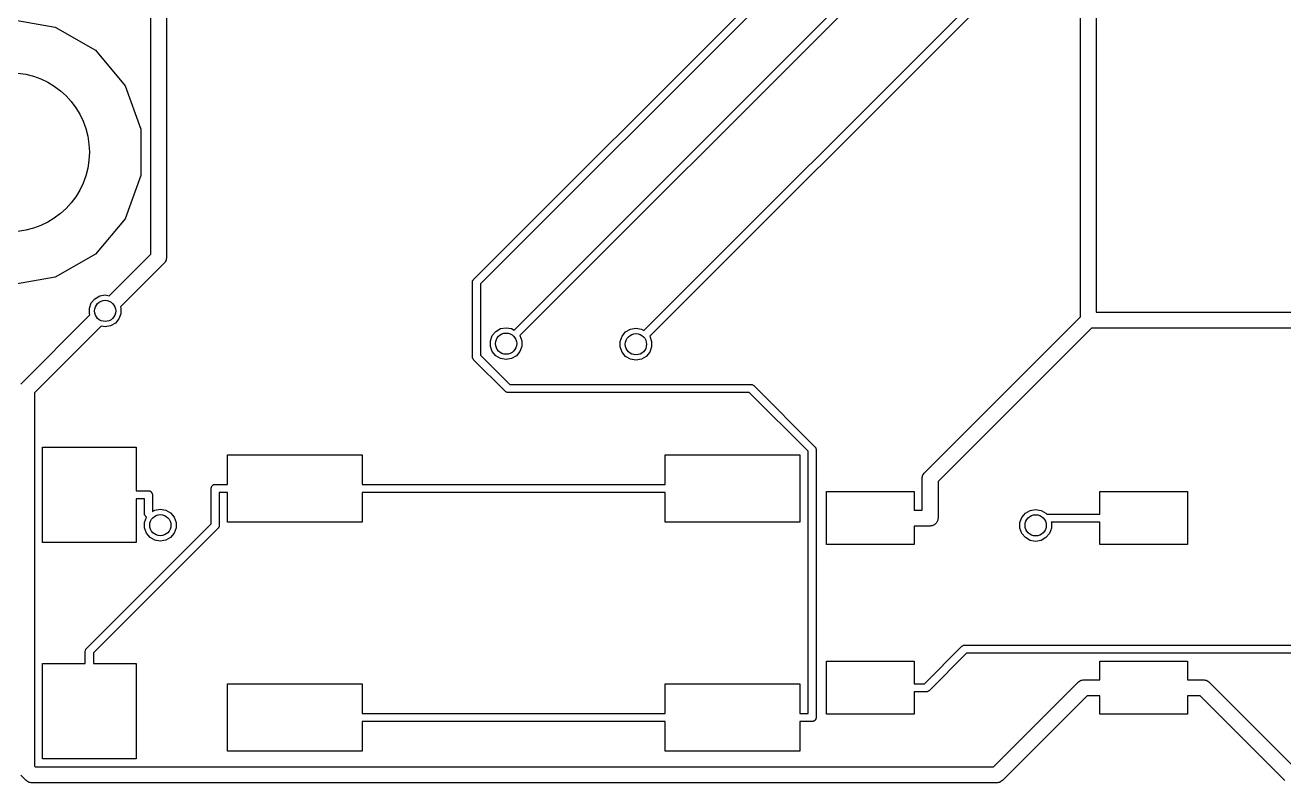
# Model space of a CAD drawing. Extents: x 0 to 100, y -163 to 0.
# Drawn here: x 52.79 to 76.52, y -159.39 to -145.1 of the extents above; entities that cross this region are included whole.
import ezdxf

# ---------------------------------------------------------------- set-up
doc = ezdxf.new("R2010")
doc.units = 0
doc.header["$MEASUREMENT"] = 0
doc.layers.add('BLACK', color=7, linetype='CONTINUOUS')

msp = doc.modelspace()

# ---------------------------------------------------------------- linework, layer by layer
at = {"layer": 'Black'}
for p, q in [((72.6849, -150.603), (72.6849, -135.095)), ((72.9849, -135.095), (72.9849, -150.515)), ((62.0065, -150.853), (71.6049, -141.255)), ((71.735, -141.34), (62.1174, -150.958)), ((61.2446, -149.899), (69.1067, -142.037)), ((69.2176, -142.141), (61.3747, -149.984)), ((55.1564, -149.423), (55.1564, -143.559)), ((55.4564, -143.497), (55.4564, -149.485)), ((64.4539, -150.864), (71.9619, -143.356)), ((72.092, -143.442), (64.5648, -150.969)), ((52.5, -144.99), (53.3583, -145.142)), ((53.3583, -145.142), (54.1131, -145.578)), ((54.1131, -145.578), (54.6733, -146.245)), ((54.6733, -146.245), (54.9714, -147.064)), ((54.9714, -147.064), (54.9714, -147.936)), ((54.9714, -147.936), (54.6733, -148.755)), ((54.6733, -148.755), (54.1131, -149.422)), ((54.1131, -149.422), (53.3583, -149.858)), ((54.3734, -150.206), (55.1564, -149.423)), ((55.4558, -149.498), (55.4508, -149.517)), ((55.4564, -149.485), (55.4553, -149.491)), ((55.4553, -149.491), (55.4558, -149.498)), ((55.4125, -149.591), (54.5857, -150.418)), ((55.4163, -149.585), (55.4125, -149.591)), ((55.4213, -149.581), (55.4163, -149.585)), ((55.4311, -149.564), (55.4213, -149.581)), ((55.4423, -149.548), (55.4311, -149.564)), ((55.4441, -149.542), (55.4423, -149.548)), ((55.4474, -149.536), (55.4441, -149.542)), ((55.4508, -149.517), (55.4474, -149.536)), ((53.3583, -149.858), (52.5, -150.01)), ((61.2223, -149.953), (61.2229, -149.949)), ((61.2223, -151.358), (61.2223, -149.953)), ((61.2226, -149.946), (61.2252, -149.936)), ((61.2229, -149.949), (61.2226, -149.946)), ((61.2252, -149.936), (61.2269, -149.927)), ((61.2269, -149.927), (61.2286, -149.924)), ((61.2286, -149.924), (61.2294, -149.92)), ((61.2294, -149.92), (61.2352, -149.912)), ((61.2352, -149.912), (61.2401, -149.904)), ((61.2401, -149.904), (61.2427, -149.902)), ((61.2427, -149.902), (61.2446, -149.899)), ((54.1041, -150.263), (54.1947, -150.21)), ((54.1947, -150.21), (54.2977, -150.192)), ((54.2977, -150.192), (54.3734, -150.206)), ((61.3747, -149.984), (61.3747, -151.327)), ((54.0011, -150.441), (54.0369, -150.343)), ((54.0011, -150.546), (54.0011, -150.441)), ((54.0369, -150.343), (54.1041, -150.263)), ((54.5857, -150.418), (54.5943, -150.441)), ((54.5943, -150.441), (54.5943, -150.546)), ((52.7072, -151.872), (54.0097, -150.569)), ((54.0097, -150.569), (54.0011, -150.546)), ((54.5585, -150.644), (54.4913, -150.724)), ((54.5943, -150.546), (54.5585, -150.644)), ((69.7451, -153.543), (72.6849, -150.603)), ((72.9849, -150.515), (77.7372, -150.515)), ((54.222, -150.781), (52.9633, -152.04)), ((54.2977, -150.795), (54.222, -150.781)), ((54.4007, -150.776), (54.2977, -150.795)), ((54.4913, -150.724), (54.4007, -150.776)), ((61.5969, -150.959), (61.6641, -150.879)), ((61.6641, -150.879), (61.7547, -150.827)), ((61.7547, -150.827), (61.8577, -150.809)), ((61.8577, -150.809), (61.9607, -150.827)), ((61.9607, -150.827), (62.0065, -150.853)), ((64.0443, -150.97), (64.1115, -150.89)), ((64.1115, -150.89), (64.2021, -150.838)), ((64.2021, -150.838), (64.3051, -150.82)), ((64.3051, -150.82), (64.4081, -150.838)), ((64.4081, -150.838), (64.4539, -150.864)), ((72.897, -150.815), (70.0012, -153.711)), ((77.7372, -150.815), (72.897, -150.815)), ((61.5611, -151.058), (61.5969, -150.959)), ((61.5611, -151.162), (61.5611, -151.058)), ((61.5969, -151.261), (61.5611, -151.162)), ((62.1174, -150.958), (62.1185, -150.959)), ((62.1185, -150.959), (62.1543, -151.058)), ((62.1543, -151.162), (62.1185, -151.261)), ((62.1543, -151.058), (62.1543, -151.162)), ((64.0085, -151.069), (64.0443, -150.97)), ((64.0085, -151.173), (64.0085, -151.069)), ((64.5648, -150.969), (64.5659, -150.97)), ((64.5659, -150.97), (64.6017, -151.069)), ((64.6017, -151.069), (64.6017, -151.173)), ((61.2229, -151.362), (61.2223, -151.358)), ((61.2226, -151.365), (61.2229, -151.362)), ((61.2252, -151.375), (61.2226, -151.365)), ((61.2269, -151.385), (61.2252, -151.375)), ((61.2286, -151.387), (61.2269, -151.385)), ((61.2294, -151.391), (61.2286, -151.387)), ((61.2352, -151.399), (61.2294, -151.391)), ((61.2401, -151.407), (61.2352, -151.399)), ((61.3747, -151.327), (61.9263, -151.879)), ((61.6641, -151.341), (61.5969, -151.261)), ((61.7547, -151.393), (61.6641, -151.341)), ((61.8577, -151.411), (61.7547, -151.393)), ((61.9607, -151.393), (61.8577, -151.411)), ((62.0513, -151.341), (61.9607, -151.393)), ((62.1185, -151.261), (62.0513, -151.341)), ((64.0443, -151.271), (64.0085, -151.173)), ((64.1115, -151.352), (64.0443, -151.271)), ((64.2021, -151.404), (64.1115, -151.352)), ((64.4987, -151.352), (64.4081, -151.404)), ((64.5659, -151.271), (64.4987, -151.352)), ((64.6017, -151.173), (64.5659, -151.271)), ((61.2427, -151.41), (61.2401, -151.407)), ((61.2446, -151.412), (61.2427, -151.41)), ((61.8408, -152.009), (61.2446, -151.412)), ((64.3051, -151.422), (64.2021, -151.404)), ((64.4081, -151.404), (64.3051, -151.422)), ((52.9633, -152.04), (52.9633, -157.6)), ((61.8436, -152.011), (61.8408, -152.009)), ((61.8457, -152.013), (61.8436, -152.011)), ((61.8543, -152.018), (61.8457, -152.013)), ((61.8625, -152.024), (61.8543, -152.018)), ((61.8657, -152.025), (61.8625, -152.024)), ((61.8686, -152.026), (61.8657, -152.025)), ((61.8784, -152.028), (61.8686, -152.026)), ((61.8881, -152.031), (61.8784, -152.028)), ((61.8914, -152.03), (61.8881, -152.031)), ((61.8947, -152.031), (61.8914, -152.03)), ((66.4415, -152.031), (61.8947, -152.031)), ((61.9263, -151.879), (66.4731, -151.879)), ((67.5502, -153.14), (66.4415, -152.031)), ((66.4731, -151.879), (66.4764, -151.879)), ((66.4764, -151.879), (66.4797, -151.879)), ((66.4797, -151.879), (66.4894, -151.881)), ((66.4894, -151.881), (66.4992, -151.883)), ((66.4992, -151.883), (66.5021, -151.885)), ((66.5021, -151.885), (66.5053, -151.886)), ((66.5053, -151.886), (66.5135, -151.891)), ((66.5135, -151.891), (66.5221, -151.896)), ((66.5221, -151.896), (66.5242, -151.899)), ((66.5242, -151.899), (66.527, -151.901)), ((66.527, -151.901), (67.6803, -153.054)), ((53.1161, -154.86), (53.1161, -153.061)), ((53.1161, -153.061), (54.8839, -153.061)), ((54.8839, -153.061), (54.8839, -153.884)), ((67.6803, -153.054), (67.6822, -153.057)), ((67.6822, -153.057), (67.6848, -153.059)), ((67.6848, -153.059), (67.6898, -153.068)), ((56.6025, -153.765), (56.6025, -153.206)), ((56.6025, -153.206), (59.1425, -153.206)), ((59.1425, -153.206), (59.1425, -153.765)), ((64.8575, -153.765), (64.8575, -153.206)), ((64.8575, -153.206), (67.3975, -153.206)), ((67.3975, -153.206), (67.3975, -154.476)), ((67.5502, -158.083), (67.5502, -153.14)), ((67.6898, -153.068), (67.6955, -153.076)), ((67.6955, -153.076), (67.6963, -153.079)), ((67.6963, -153.079), (67.698, -153.082)), ((67.698, -153.082), (67.6997, -153.092)), ((67.6997, -153.092), (67.7023, -153.101)), ((67.7023, -153.101), (67.702, -153.105)), ((67.702, -153.105), (67.7026, -153.108)), ((67.7026, -153.108), (67.7026, -158.159)), ((56.3418, -153.773), (56.3475, -153.769)), ((56.3475, -153.769), (56.3541, -153.768)), ((56.3541, -153.768), (56.3604, -153.766)), ((56.3604, -153.766), (56.367, -153.766)), ((56.367, -153.766), (56.3736, -153.765)), ((56.3736, -153.765), (56.6025, -153.765)), ((59.1425, -153.765), (64.8575, -153.765)), ((69.7012, -153.649), (69.7023, -153.642)), ((69.7012, -154.25), (69.7012, -153.649)), ((69.7018, -153.636), (69.7068, -153.617)), ((69.7023, -153.642), (69.7018, -153.636)), ((69.7068, -153.617), (69.7102, -153.598)), ((69.7102, -153.598), (69.7135, -153.592)), ((69.7135, -153.592), (69.7153, -153.586)), ((69.7153, -153.586), (69.7265, -153.569)), ((69.7265, -153.569), (69.7363, -153.552)), ((69.7363, -153.552), (69.7413, -153.548)), ((69.7413, -153.548), (69.7451, -153.543)), ((70.0012, -153.711), (70.0012, -154.4)), ((54.8839, -153.884), (55.1128, -153.884)), ((55.1128, -153.884), (55.1194, -153.885)), ((55.1194, -153.885), (55.126, -153.885)), ((55.126, -153.885), (55.1323, -153.888)), ((55.1323, -153.888), (55.1389, -153.889)), ((55.1389, -153.889), (55.1446, -153.892)), ((55.1446, -153.892), (55.1509, -153.894)), ((55.1509, -153.894), (55.156, -153.899)), ((55.156, -153.899), (55.1618, -153.902)), ((55.1618, -153.902), (55.1661, -153.907)), ((55.1661, -153.907), (55.1712, -153.911)), ((55.1712, -153.911), (55.1745, -153.917)), ((55.1745, -153.917), (55.1788, -153.922)), ((55.1788, -153.922), (55.1811, -153.929)), ((55.1811, -153.929), (55.1844, -153.934)), ((55.1844, -153.934), (55.1856, -153.941)), ((55.1856, -153.941), (55.1878, -153.947)), ((55.1878, -153.947), (55.1878, -153.954)), ((55.1878, -153.954), (55.189, -153.96)), ((55.189, -153.96), (55.189, -154.277)), ((56.2974, -153.841), (56.2986, -153.834)), ((56.2974, -154.506), (56.2974, -153.841)), ((56.2986, -153.828), (56.3008, -153.822)), ((56.2986, -153.834), (56.2986, -153.828)), ((56.3008, -153.822), (56.302, -153.815)), ((56.302, -153.815), (56.3053, -153.809)), ((56.3053, -153.809), (56.3076, -153.803)), ((56.3076, -153.803), (56.3119, -153.798)), ((56.3119, -153.798), (56.3152, -153.792)), ((56.3152, -153.792), (56.3203, -153.788)), ((56.3203, -153.788), (56.3246, -153.783)), ((56.3246, -153.783), (56.3304, -153.779)), ((56.3304, -153.779), (56.3355, -153.775)), ((56.3355, -153.775), (56.3418, -153.773)), ((56.6025, -153.917), (56.4498, -153.917)), ((56.4498, -153.917), (56.4498, -154.538)), ((56.6025, -154.476), (56.6025, -153.917)), ((64.8575, -153.917), (59.1425, -153.917)), ((59.1425, -153.917), (59.1425, -154.476)), ((64.8575, -154.476), (64.8575, -153.917)), ((67.8975, -154.9), (67.8975, -153.9)), ((67.8975, -153.9), (69.5485, -153.9)), ((69.5485, -153.9), (69.5485, -154.25)), ((73.0515, -154.324), (73.0515, -153.9)), ((73.0515, -153.9), (74.7025, -153.9)), ((74.7025, -153.9), (74.7025, -154.9)), ((55.0366, -154.037), (54.8839, -154.037)), ((54.8839, -154.037), (54.8839, -154.86)), ((55.0366, -154.309), (55.0366, -154.037)), ((55.2345, -154.25), (55.3375, -154.232)), ((55.3375, -154.232), (55.4405, -154.25)), ((71.738, -154.254), (71.841, -154.236)), ((71.841, -154.236), (71.944, -154.254)), ((55.0372, -154.312), (55.0366, -154.309)), ((55.0369, -154.315), (55.0372, -154.312)), ((55.0395, -154.325), (55.0369, -154.315)), ((55.0412, -154.335), (55.0395, -154.325)), ((55.0409, -154.481), (55.0767, -154.383)), ((55.0409, -154.586), (55.0409, -154.481)), ((55.0429, -154.338), (55.0412, -154.335)), ((55.0437, -154.341), (55.0429, -154.338)), ((55.0495, -154.349), (55.0437, -154.341)), ((55.0544, -154.358), (55.0495, -154.349)), ((55.057, -154.36), (55.0544, -154.358)), ((55.0589, -154.363), (55.057, -154.36)), ((55.0778, -154.381), (55.0589, -154.363)), ((55.0767, -154.383), (55.0778, -154.381)), ((55.189, -154.277), (55.2345, -154.25)), ((55.4405, -154.25), (55.5311, -154.303)), ((55.5311, -154.303), (55.5983, -154.383)), ((55.5983, -154.383), (55.6341, -154.481)), ((55.6341, -154.481), (55.6341, -154.586)), ((59.1425, -154.476), (56.6025, -154.476)), ((67.3975, -154.476), (64.8575, -154.476)), ((69.5485, -154.25), (69.7012, -154.25)), ((69.9811, -154.475), (69.9727, -154.485)), ((69.9856, -154.463), (69.9811, -154.475)), ((69.9922, -154.451), (69.9856, -154.463)), ((69.9944, -154.438), (69.9922, -154.451)), ((69.9989, -154.426), (69.9944, -154.438)), ((70.0012, -154.4), (69.9989, -154.413)), ((69.9989, -154.413), (69.9989, -154.426)), ((71.5444, -154.485), (71.5802, -154.387)), ((71.5802, -154.387), (71.6474, -154.306)), ((71.6474, -154.306), (71.738, -154.254)), ((71.944, -154.254), (72.0346, -154.306)), ((72.0346, -154.306), (72.0492, -154.324)), ((72.0492, -154.324), (73.0515, -154.324)), ((73.0515, -154.476), (72.1344, -154.476)), ((72.1344, -154.476), (72.1376, -154.485)), ((73.0515, -154.9), (73.0515, -154.476)), ((53.9461, -156.858), (56.2974, -154.506)), ((56.4275, -154.592), (54.0762, -156.943)), ((55.0767, -154.684), (55.0409, -154.586)), ((55.1439, -154.764), (55.0767, -154.684)), ((55.5983, -154.684), (55.5311, -154.764)), ((55.6341, -154.586), (55.5983, -154.684)), ((56.4294, -154.589), (56.4275, -154.592)), ((56.432, -154.587), (56.4294, -154.589)), ((56.4369, -154.578), (56.432, -154.587)), ((56.4427, -154.57), (56.4369, -154.578)), ((56.4435, -154.567), (56.4427, -154.57)), ((56.4452, -154.564), (56.4435, -154.567)), ((56.4469, -154.554), (56.4452, -154.564)), ((56.4495, -154.545), (56.4469, -154.554)), ((56.4498, -154.538), (56.4492, -154.541)), ((56.4492, -154.541), (56.4495, -154.545)), ((69.8512, -154.55), (69.5485, -154.55)), ((69.5485, -154.55), (69.5485, -154.9)), ((69.8641, -154.548), (69.8512, -154.55)), ((69.8772, -154.548), (69.8641, -154.548)), ((69.8896, -154.543), (69.8772, -154.548)), ((69.9025, -154.541), (69.8896, -154.543)), ((69.9139, -154.534), (69.9025, -154.541)), ((69.9262, -154.53), (69.9139, -154.534)), ((69.9363, -154.521), (69.9262, -154.53)), ((69.9476, -154.515), (69.9363, -154.521)), ((69.9561, -154.505), (69.9476, -154.515)), ((69.9661, -154.496), (69.9561, -154.505)), ((69.9727, -154.485), (69.9661, -154.496)), ((71.5444, -154.589), (71.5444, -154.485)), ((71.5802, -154.688), (71.5444, -154.589)), ((71.6474, -154.768), (71.5802, -154.688)), ((72.1018, -154.688), (72.0346, -154.768)), ((72.1376, -154.589), (72.1018, -154.688)), ((72.1376, -154.485), (72.1376, -154.589)), ((54.8839, -154.86), (53.1161, -154.86)), ((55.2345, -154.816), (55.1439, -154.764)), ((55.3375, -154.835), (55.2345, -154.816)), ((55.4405, -154.816), (55.3375, -154.835)), ((55.5311, -154.764), (55.4405, -154.816)), ((69.5485, -154.9), (67.8975, -154.9)), ((71.738, -154.82), (71.6474, -154.768)), ((71.841, -154.838), (71.738, -154.82)), ((71.944, -154.82), (71.841, -154.838)), ((72.0346, -154.768), (71.944, -154.82)), ((74.7025, -154.9), (73.0515, -154.9)), ((69.7458, -157.524), (70.4524, -156.817)), ((70.4524, -156.817), (70.4552, -156.815)), ((70.4552, -156.815), (70.4573, -156.813)), ((70.4573, -156.813), (70.4659, -156.808)), ((70.4659, -156.808), (70.4741, -156.802)), ((70.4741, -156.802), (70.4773, -156.801)), ((70.4773, -156.801), (70.4802, -156.799)), ((70.4802, -156.799), (70.49, -156.798)), ((70.49, -156.798), (70.4997, -156.795)), ((70.4997, -156.795), (70.503, -156.795)), ((70.503, -156.795), (70.5063, -156.795)), ((70.5063, -156.795), (78.1693, -156.795)), ((53.9238, -156.911), (53.9244, -156.908)), ((53.9238, -157.14), (53.9238, -156.911)), ((53.9241, -156.905), (53.9267, -156.895)), ((53.9244, -156.908), (53.9241, -156.905)), ((53.9267, -156.895), (53.9284, -156.885)), ((53.9284, -156.885), (53.9301, -156.883)), ((53.9301, -156.883), (53.9309, -156.879)), ((53.9309, -156.879), (53.9367, -156.871)), ((53.9367, -156.871), (53.9416, -156.863)), ((53.9416, -156.863), (53.9442, -156.86)), ((53.9442, -156.86), (53.9461, -156.858)), ((54.0762, -156.943), (54.0762, -157.14)), ((70.5379, -156.947), (69.8313, -157.654)), ((78.2009, -156.947), (70.5379, -156.947)), ((53.1161, -158.939), (53.1161, -157.14)), ((53.1161, -157.14), (53.9238, -157.14)), ((54.0762, -157.14), (54.8839, -157.14)), ((54.8839, -157.14), (54.8839, -158.939)), ((67.8975, -158.1), (67.8975, -157.1)), ((67.8975, -157.1), (69.5485, -157.1)), ((69.5485, -157.1), (69.5485, -157.524)), ((73.0515, -157.45), (73.0515, -157.1)), ((73.0515, -157.1), (74.7025, -157.1)), ((74.7025, -157.1), (74.7025, -157.45)), ((56.6025, -158.794), (56.6025, -157.524)), ((56.6025, -157.524), (59.1425, -157.524)), ((59.1425, -157.524), (59.1425, -158.083)), ((64.8575, -158.083), (64.8575, -157.524)), ((64.8575, -157.524), (67.3975, -157.524)), ((67.3975, -157.524), (67.3975, -158.083)), ((69.5485, -157.524), (69.7458, -157.524)), ((71.0451, -159.092), (72.6427, -157.494)), ((72.6427, -157.494), (72.6481, -157.49)), ((72.6481, -157.49), (72.6524, -157.485)), ((72.6524, -157.485), (72.6694, -157.475)), ((72.6694, -157.475), (72.6854, -157.464)), ((72.6854, -157.464), (72.6918, -157.462)), ((72.6918, -157.462), (72.6975, -157.459)), ((72.6975, -157.459), (72.7168, -157.456)), ((72.7168, -157.456), (72.7357, -157.451)), ((72.7357, -157.451), (72.7423, -157.451)), ((72.7423, -157.451), (72.7488, -157.45)), ((72.7488, -157.45), (73.0515, -157.45)), ((74.7025, -157.45), (75.0052, -157.45)), ((75.0052, -157.45), (75.0117, -157.451)), ((75.0117, -157.451), (75.0183, -157.451)), ((75.0183, -157.451), (75.0372, -157.456)), ((75.0372, -157.456), (75.0565, -157.459)), ((75.0565, -157.459), (75.0622, -157.462)), ((75.0622, -157.462), (75.0686, -157.464)), ((75.0686, -157.464), (75.0846, -157.475)), ((75.0846, -157.475), (75.1016, -157.485)), ((75.1016, -157.485), (75.1059, -157.49)), ((75.1059, -157.49), (75.1113, -157.494)), ((75.1113, -157.494), (76.7089, -159.092)), ((52.9633, -157.6), (52.9633, -159.077)), ((69.7774, -157.676), (69.5485, -157.676)), ((69.5485, -157.676), (69.5485, -158.1)), ((69.7807, -157.676), (69.7774, -157.676)), ((69.784, -157.676), (69.7807, -157.676)), ((69.7937, -157.673), (69.784, -157.676)), ((69.8035, -157.672), (69.7937, -157.673)), ((69.8064, -157.67), (69.8035, -157.672)), ((69.8096, -157.669), (69.8064, -157.67)), ((69.8178, -157.663), (69.8096, -157.669)), ((69.8264, -157.658), (69.8178, -157.663)), ((69.8285, -157.656), (69.8264, -157.658)), ((69.8313, -157.654), (69.8285, -157.656)), ((72.8109, -157.75), (71.2133, -159.348)), ((73.0515, -157.75), (72.8109, -157.75)), ((73.0515, -158.1), (73.0515, -157.75)), ((74.9431, -157.75), (74.7025, -157.75)), ((74.7025, -157.75), (74.7025, -158.1)), ((76.5407, -159.348), (74.9431, -157.75)), ((59.1425, -158.083), (64.8575, -158.083)), ((64.8575, -158.235), (59.1425, -158.235)), ((59.1425, -158.235), (59.1425, -158.794)), ((64.8575, -158.794), (64.8575, -158.235)), ((67.3975, -158.083), (67.5502, -158.083)), ((67.6264, -158.235), (67.3975, -158.235)), ((67.3975, -158.235), (67.3975, -158.794)), ((67.633, -158.234), (67.6264, -158.235)), ((67.6396, -158.234), (67.633, -158.234)), ((67.6459, -158.232), (67.6396, -158.234)), ((67.6525, -158.231), (67.6459, -158.232)), ((67.6582, -158.227), (67.6525, -158.231)), ((67.6645, -158.225), (67.6582, -158.227)), ((67.6696, -158.221), (67.6645, -158.225)), ((67.6754, -158.217), (67.6696, -158.221)), ((67.6797, -158.212), (67.6754, -158.217)), ((67.6848, -158.208), (67.6797, -158.212)), ((67.6881, -158.202), (67.6848, -158.208)), ((67.6924, -158.197), (67.6881, -158.202)), ((67.6947, -158.191), (67.6924, -158.197)), ((67.698, -158.185), (67.6947, -158.191)), ((67.6992, -158.178), (67.698, -158.185)), ((67.7014, -158.172), (67.6992, -158.178)), ((67.7026, -158.159), (67.7014, -158.166)), ((67.7014, -158.166), (67.7014, -158.172)), ((69.5485, -158.1), (67.8975, -158.1)), ((74.7025, -158.1), (73.0515, -158.1)), ((54.8839, -158.939), (53.1161, -158.939)), ((59.1425, -158.794), (56.6025, -158.794)), ((67.3975, -158.794), (64.8575, -158.794)), ((52.9633, -159.077), (52.978, -159.092)), ((52.978, -159.092), (71.0451, -159.092)), ((52.8098, -159.348), (52.7072, -159.245)), ((52.8152, -159.351), (52.8098, -159.348)), ((52.8195, -159.357), (52.8152, -159.351)), ((52.8365, -159.366), (52.8195, -159.357)), ((52.8525, -159.378), (52.8365, -159.366)), ((52.8589, -159.379), (52.8525, -159.378)), ((52.8646, -159.383), (52.8589, -159.379)), ((52.8839, -159.386), (52.8646, -159.383)), ((52.9028, -159.391), (52.8839, -159.386)), ((52.9094, -159.39), (52.9028, -159.391)), ((52.9159, -159.392), (52.9094, -159.39)), ((71.1072, -159.392), (52.9159, -159.392)), ((71.1137, -159.39), (71.1072, -159.392)), ((71.1203, -159.391), (71.1137, -159.39)), ((71.1392, -159.386), (71.1203, -159.391)), ((71.1585, -159.383), (71.1392, -159.386)), ((71.1642, -159.379), (71.1585, -159.383)), ((71.1706, -159.378), (71.1642, -159.379)), ((71.1866, -159.366), (71.1706, -159.378)), ((71.2036, -159.357), (71.1866, -159.366)), ((71.2079, -159.351), (71.2036, -159.357)), ((71.2133, -159.348), (71.2079, -159.351))]:
    msp.add_line(p, q, dxfattribs=at)
for centre, radius in [((52.5, -147.5), 1.5), ((54.2977, -150.493), 0.2), ((61.8577, -151.11), 0.2), ((64.3051, -151.121), 0.2), ((55.3375, -154.533), 0.2), ((71.841, -154.537), 0.2)]:
    msp.add_circle(centre, radius, dxfattribs=at)

doc.saveas('drawing.dxf')
